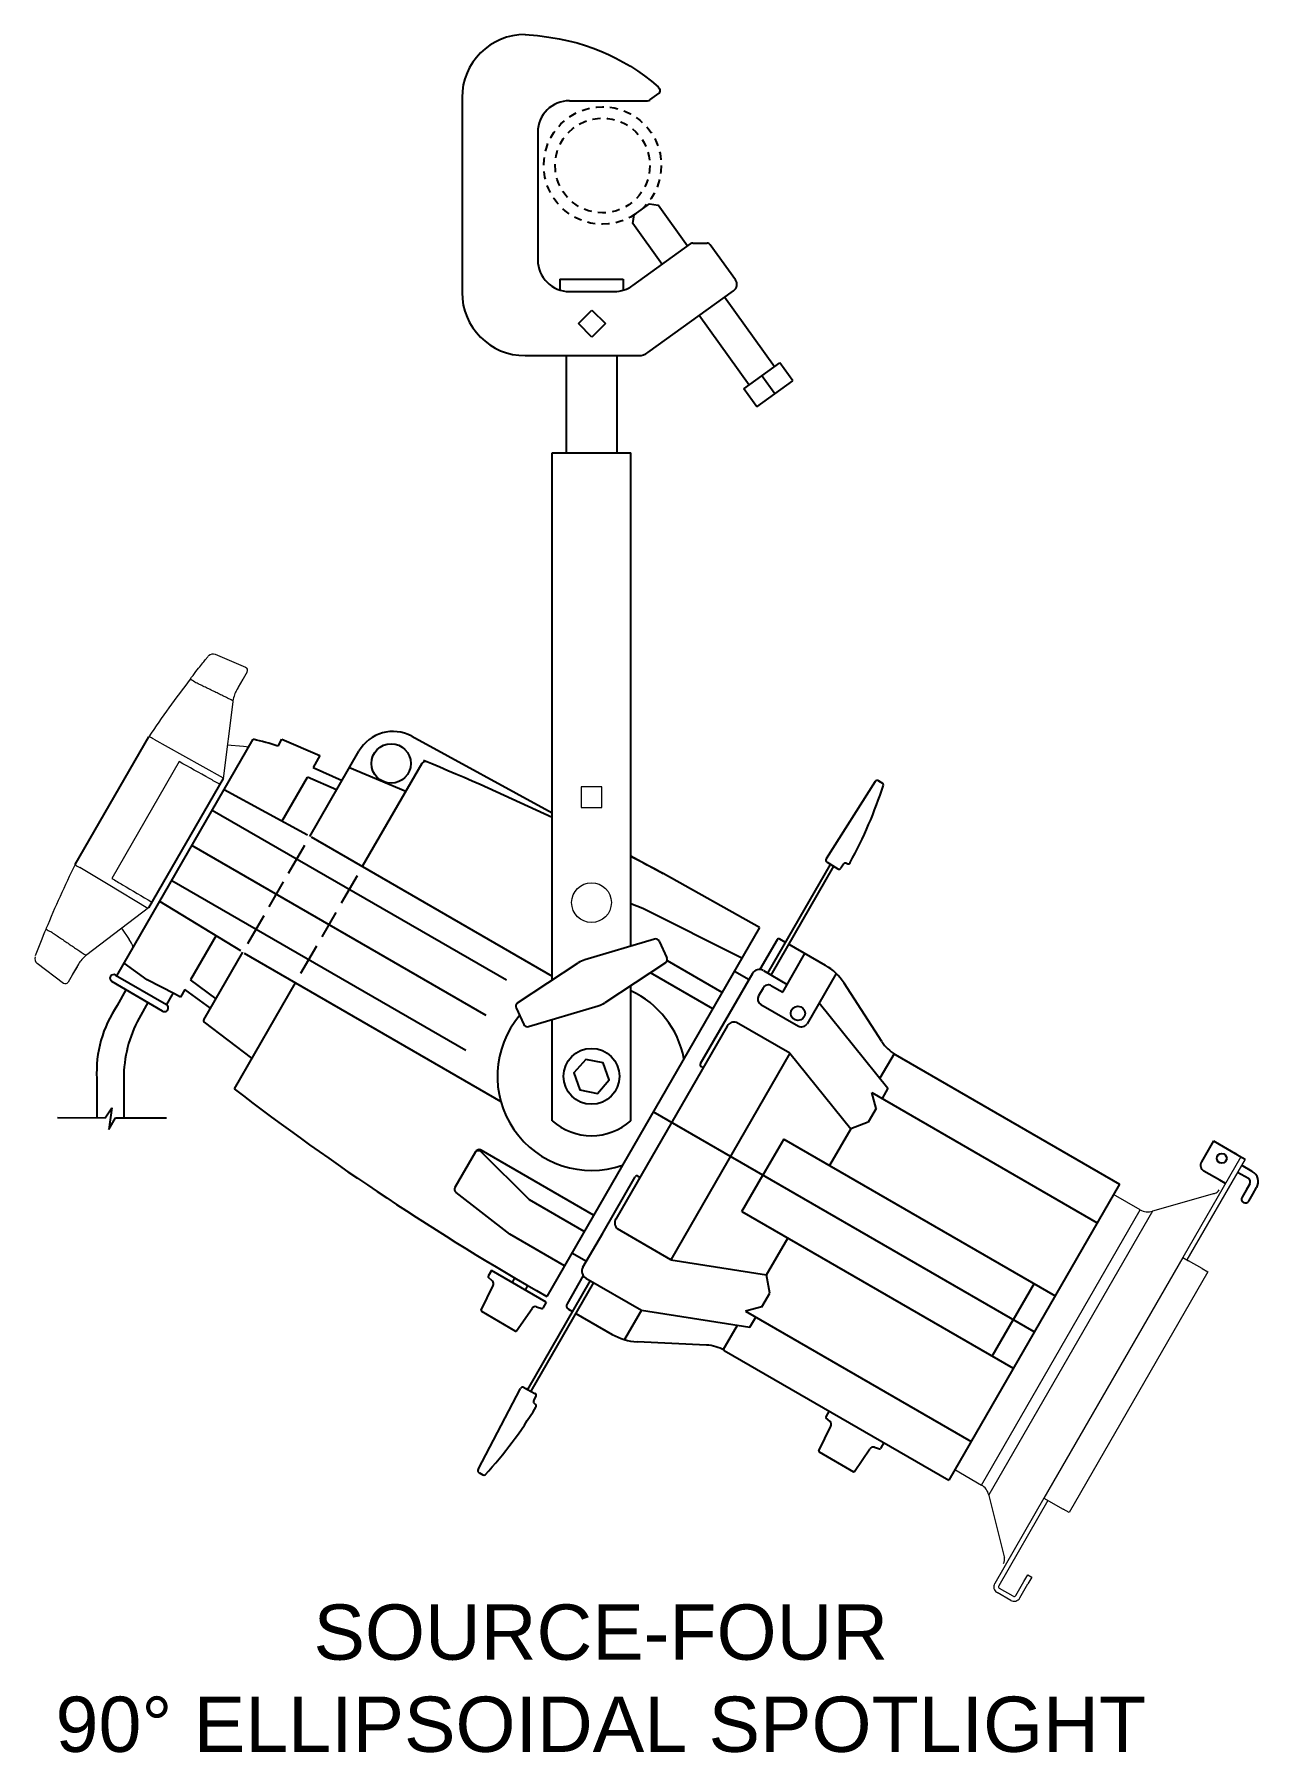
# Model space of a CAD drawing. Extents: x 4 to 195, y 4 to 106.
# Drawn here: x 48.33 to 67.72, y 79.14 to 106.34 of the extents above; entities that cross this region are included whole.
import ezdxf

# ---------------------------------------------------------------- set-up
doc = ezdxf.new("R2010")
doc.units = 0
doc.header["$LTSCALE"] = 0.5
doc.header["$MEASUREMENT"] = 0
doc.linetypes.add('HIDDEN', pattern=[0.375, 0.25, -0.125])
doc.linetypes.add('SLD-Solid', pattern=[0])
doc.layers.get('0').update_dxf_attribs({"linetype": 'CONTINUOUS'})
doc.layers.add('RISER', color=7, linetype='CONTINUOUS')
doc.styles.add('ARIAL', font='arial.ttf')

# ---------------------------------------------------------------- blocks, each defined once
blk = doc.blocks.new('S4-90')
at = {"layer": 'RISER', "linetype": 'Continuous'}
for p, q in [((0.747, 1.037), (0.896, 1.145)), ((0.879, 1.246), (0.904, 1.213)), ((-2.224, 1.075), (-2.224, -2.01)), ((-0.524, 1.025), (0.715, 1.025)), ((-1.024, 0.525), (-1.024, -1.495)), ((0.481, -0.92), (0.503, -0.78)), ((0.503, -0.78), (0.743, -0.607)), ((0.743, -0.607), (0.882, -0.63)), ((1.347, -1.275), (0.882, -0.63)), ((0.946, -1.565), (0.481, -0.92)), ((0.48, -1.9), (1.396, -1.24)), ((1.431, -1.229), (1.656, -1.229)), ((2.104, -1.808), (1.705, -1.254)), ((-0.674, -1.802), (0.326, -1.802)), ((-0.674, -1.802), (-0.674, -1.972)), ((0.326, -1.802), (0.326, -1.972)), ((-0.524, -1.995), (0.188, -1.995)), ((0.717, -2.962), (2.076, -1.983)), ((2.724, -3.185), (1.932, -2.087)), ((-0.38, -2.502), (-0.168, -2.29)), ((-0.168, -2.29), (0.045, -2.502)), ((2.323, -3.475), (1.531, -2.376)), ((-0.168, -2.715), (-0.38, -2.502)), ((0.045, -2.502), (-0.168, -2.715)), ((-1.224, -3.01), (0.571, -3.01)), ((-0.574, -3.01), (-0.574, -4.55)), ((0.226, -3.01), (0.226, -4.55)), ((2.239, -3.535), (2.807, -3.125)), ((3.012, -3.409), (2.807, -3.125)), ((2.444, -3.819), (2.239, -3.535)), ((2.444, -3.819), (3.012, -3.409)), ((2.728, -3.614), (2.523, -3.33)), ((-4.614, -10.629), (-0.799, -12.832)), ((-5.676, -12.467), (-1.61, -14.815))]:
    blk.add_line(p, q, dxfattribs=at)
at = {"layer": 'RISER'}
for p, q in [((-0.799, -12.895), (-0.799, -4.55)), ((-0.799, -4.55), (0.451, -4.55)), ((0.451, -12.357), (0.451, -4.55)), ((-8.351, -11.064), (-7.184, -9.043)), ((-7.691, -12.826), (-5.529, -9.083)), ((-5.138, -9.19), (-5.076, -9.083)), ((-5.076, -9.083), (-4.474, -9.339)), ((-3.018, -9.035), (-0.799, -10.247)), ((-4.636, -10.62), (-3.857, -9.272)), ((-4.474, -9.339), (-4.582, -9.527)), ((-2.861, -9.466), (-3.803, -11.097)), ((-6.009, -9.705), (-7.19, -11.751)), ((-5.077, -10.384), (-4.673, -9.684)), ((-4.211, -9.884), (-4.673, -9.684)), ((-4.582, -9.527), (-4.124, -9.734)), ((-4.005, -9.527), (-3.115, -9.905)), ((4.32, -9.751), (3.544, -10.975)), ((4.372, -9.739), (4.432, -9.777)), ((4.375, -9.741), (4.425, -9.773)), ((-4.67, -10.599), (-5.99, -9.881)), ((-1.522, -12.898), (-6.179, -10.209)), ((-1.844, -13.454), (-6.501, -10.765)), ((-4.971, -11.201), (-4.716, -10.759)), ((0.451, -10.93), (0.959, -11.207)), ((2.617, -12.785), (3.612, -11.063)), ((2.669, -12.815), (3.664, -11.093)), ((3.555, -11.027), (3.724, -11.134)), ((3.558, -11.029), (3.609, -11.061)), ((3.816, -11.059), (3.776, -11.122)), ((3.868, -11.048), (3.869, -11.048)), ((-2.165, -14.01), (-6.822, -11.322)), ((-5.278, -11.733), (-5.051, -11.34)), ((-3.886, -11.242), (-4.138, -11.678)), ((2.488, -12.063), (0.959, -11.207)), ((-5.729, -12.434), (-7.011, -11.65)), ((0.638, -11.762), (0.451, -11.685)), ((-5.614, -12.314), (-5.358, -11.872)), ((-4.222, -11.823), (-4.445, -12.21)), ((2.208, -12.548), (0.638, -11.762)), ((-6.119, -12.189), (-6.523, -12.889)), ((2.488, -12.063), (0.316, -15.826)), ((-6.312, -13.523), (-5.694, -12.453)), ((-4.529, -12.355), (-4.781, -12.791)), ((0.824, -12.246), (-0.282, -12.574)), ((0.899, -12.28), (1.021, -12.542)), ((2.764, -12.258), (2.493, -12.727)), ((2.898, -12.299), (2.806, -12.246)), ((2.853, -13.086), (3.206, -12.474)), ((2.951, -12.327), (3.528, -12.66)), ((-7.212, -12.889), (-7.575, -12.627)), ((-1.346, -13.256), (-0.383, -12.621)), ((0.998, -12.62), (0.036, -13.255)), ((1.746, -13.348), (0.759, -12.778)), ((1.895, -13.09), (1.029, -12.59)), ((2.09, -12.752), (2.321, -12.885)), ((2.547, -12.744), (2.925, -12.962)), ((-6.965, -13.384), (-7.77, -12.919)), ((-7.71, -12.815), (-6.905, -13.28)), ((-7.548, -13.047), (-7.684, -13.298)), ((-6.775, -13.113), (-7.212, -12.889)), ((-6.614, -13.046), (-6.681, -13.163)), ((-6.205, -13.339), (-6.614, -13.046)), ((-6.119, -13.189), (-6.523, -12.889)), ((-4.864, -12.936), (-5.834, -14.615)), ((0.451, -15.12), (0.451, -12.981)), ((2.376, -12.79), (2.063, -13.331)), ((2.542, -13.021), (2.472, -13.142)), ((2.678, -12.985), (2.853, -13.086)), ((3.699, -12.788), (3.239, -13.585)), ((4.421, -13.868), (3.826, -12.944)), ((-7.201, -13.247), (-7.338, -13.498)), ((-6.815, -13.124), (-6.905, -13.28)), ((-6.681, -13.163), (-6.775, -13.113)), ((-1.171, -13.63), (-0.066, -13.303)), ((2.508, -13.279), (3.102, -13.622)), ((3.43, -13.254), (4.52, -14.605)), ((-5.552, -14.128), (-6.304, -13.562)), ((-1.368, -13.335), (-1.246, -13.597)), ((-0.799, -15.12), (-0.799, -13.52)), ((2.063, -13.331), (1.549, -14.222)), ((2.969, -14.052), (2.124, -13.566)), ((1.976, -13.622), (0.212, -16.678)), ((2.969, -14.052), (1.08, -17.323)), ((2.969, -14.052), (3.934, -15.247)), ((4.618, -14.061), (4.394, -14.449)), ((4.634, -14.071), (8.189, -16.123)), ((1.56, -14.265), (1.594, -14.284)), ((-8.007, -14.453), (-8.007, -15.073)), ((-7.581, -14.453), (-7.581, -15.074)), ((4.265, -14.674), (7.835, -16.735)), ((4.334, -14.927), (4.265, -14.674)), ((4.52, -14.605), (4.427, -14.767)), ((-7.877, -15.073), (-7.772, -14.918)), ((-7.772, -14.918), (-7.817, -15.257)), ((4.334, -14.927), (4.208, -15.146)), ((-8.628, -15.072), (-7.877, -15.073)), ((-7.817, -15.257), (-7.713, -15.074)), ((-7.713, -15.074), (-6.906, -15.075)), ((6.836, -18.465), (0.803, -14.982)), ((4.208, -15.146), (3.934, -15.247)), ((2.87, -15.41), (2.538, -15.984)), ((2.87, -15.41), (7.168, -17.891)), ((3.934, -15.247), (3.597, -15.83)), ((-2.334, -16.175), (-2.007, -15.61)), ((-0.14, -16.616), (-1.922, -15.587)), ((-1.156, -16.374), (-1.919, -15.613)), ((0.316, -15.826), (-0.883, -17.901)), ((0.003, -16.899), (0.518, -16.008)), ((0.56, -15.997), (0.594, -16.016)), ((2.207, -16.558), (2.538, -15.984)), ((-1.468, -16.916), (-2.318, -16.256)), ((8.189, -16.123), (5.484, -20.808)), ((-0.29, -16.874), (-1.156, -16.374)), ((2.207, -16.558), (6.505, -19.039)), ((1.08, -17.323), (0.237, -16.834)), ((-0.602, -17.416), (-1.468, -16.916)), ((-0.309, -17.44), (0.003, -16.899)), ((2.598, -17.561), (2.934, -16.978)), ((-0.485, -17.212), (-0.254, -17.345)), ((1.08, -17.323), (2.598, -17.561)), ((-1.756, -17.489), (-1.81, -17.583)), ((-1.744, -17.658), (-1.808, -17.598)), ((-0.892, -17.994), (-1.756, -17.489)), ((-1.427, -17.682), (-1.386, -17.61)), ((-0.193, -17.652), (-1.187, -19.374)), ((-0.305, -17.572), (-0.562, -18.017)), ((-0.263, -17.611), (0.62, -18.121)), ((2.648, -17.848), (2.598, -17.561)), ((-1.922, -18.12), (-1.731, -17.731)), ((-1.22, -17.802), (-1.18, -17.731)), ((-0.141, -17.682), (-1.135, -19.404)), ((2.521, -18.068), (2.648, -17.848)), ((6.834, -17.699), (6.503, -18.273)), ((-1.917, -18.136), (-1.376, -18.452)), ((-1.36, -18.449), (-1.115, -18.091)), ((-1.045, -18.067), (-0.961, -18.093)), ((-0.892, -17.994), (-0.947, -18.088)), ((-0.539, -18.103), (-0.474, -18.14)), ((-0.422, -18.17), (0.155, -18.503)), ((0.62, -18.121), (0.351, -18.586)), ((0.62, -18.121), (2.335, -18.39)), ((2.521, -18.068), (2.267, -18.134)), ((2.267, -18.134), (5.837, -20.196)), ((1.913, -18.747), (2.137, -18.359)), ((2.335, -18.39), (2.429, -18.228)), ((6.171, -18.847), (6.503, -18.273)), ((1.647, -18.673), (0.55, -18.619)), ((1.929, -18.756), (5.484, -20.808)), ((-1.969, -20.644), (-1.297, -19.359)), ((-1.246, -19.343), (-1.069, -19.436)), ((-1.243, -19.345), (-1.19, -19.372)), ((-1.088, -19.553), (-1.053, -19.486)), ((-1.072, -19.603), (-1.071, -19.604)), ((3.591, -19.715), (3.537, -19.809)), ((3.603, -19.884), (3.539, -19.824)), ((3.428, -20.346), (3.617, -19.957)), ((3.433, -20.363), (3.975, -20.676)), ((3.992, -20.672), (4.235, -20.314)), ((4.305, -20.289), (4.388, -20.315)), ((4.457, -20.215), (4.403, -20.309)), ((-1.953, -20.694), (-1.89, -20.727)), ((-1.95, -20.696), (-1.897, -20.724))]:
    blk.add_line(p, q, dxfattribs=at)
at = {"layer": 'RISER', "linetype": 'Continuous', "lineweight": 15}
for p, q in [((-5.65, -7.945), (-6.128, -7.742)), ((-5.626, -8.016), (-5.791, -8.301)), ((-5.694, -8.132), (-5.767, -8.259)), ((-5.854, -8.488), (-6.009, -9.705)), ((-7.106, -9.082), (-6.649, -9.335)), ((-6.703, -9.437), (-7.769, -11.284)), ((-6.649, -9.335), (-6.007, -9.691)), ((-0.338, -9.834), (-0.338, -10.162)), ((-0.01, -9.834), (-0.338, -9.834)), ((-0.01, -10.162), (-0.01, -9.834)), ((-0.338, -10.162), (-0.01, -10.162)), ((-7.83, -11.382), (-8.278, -11.112)), ((-7.201, -11.759), (-7.83, -11.382)), ((-7.19, -11.751), (-8.166, -12.493)), ((-7.617, -12.075), (-7.494, -12.254)), ((-8.95, -12.629), (-8.535, -12.942)), ((-8.297, -12.641), (-8.462, -12.927)), ((-8.321, -12.684), (-8.395, -12.81)), ((-8.297, -12.641), (-8.39, -12.803))]:
    blk.add_line(p, q, dxfattribs=at)
at = {"layer": 'RISER', "linetype": 'SLD-Solid'}
for p, q in [((9.676, -15.44), (9.484, -15.773)), ((9.676, -15.44), (9.767, -15.492)), ((9.767, -15.492), (10.019, -15.638)), ((10.045, -15.653), (10.019, -15.638)), ((10.045, -15.653), (10.174, -15.728)), ((9.774, -16.062), (9.522, -15.917)), ((10.056, -15.933), (10.227, -16.032)), ((10.289, -15.924), (10.118, -15.825)), ((9.865, -16.115), (9.774, -16.062)), ((10.19, -16.221), (10.127, -16.33)), ((10.25, -16.118), (10.19, -16.221)), ((10.235, -16.392), (10.298, -16.284)), ((10.298, -16.284), (10.358, -16.18))]:
    blk.add_line(p, q, dxfattribs=at)
at = {"layer": 'RISER', "linetype": 'SLD-Solid', "lineweight": 15}
for p, q in [((10.11, -15.69), (9.19, -17.284)), ((10.174, -15.728), (9.254, -17.321)), ((8.515, -16.529), (8.094, -16.286)), ((9.692, -16.271), (8.709, -16.553)), ((9.68, -16.275), (9.692, -16.271)), ((8.709, -16.553), (6.116, -21.043)), ((7.257, -18.708), (8.515, -16.529)), ((9.19, -17.284), (6.99, -21.094)), ((9.19, -17.284), (9.28, -17.336)), ((9.497, -17.461), (9.28, -17.336)), ((9.588, -17.514), (7.388, -21.324)), ((9.497, -17.461), (9.588, -17.514)), ((5.999, -20.887), (7.257, -18.708)), ((5.578, -20.644), (5.999, -20.887)), ((6.116, -21.043), (6.119, -21.053)), ((6.119, -21.053), (6.361, -22.023)), ((6.99, -21.094), (6.21, -22.445)), ((7.054, -21.132), (6.274, -22.483)), ((6.99, -21.094), (7.297, -21.272)), ((7.388, -21.324), (7.297, -21.272)), ((6.361, -22.023), (6.364, -22.036)), ((6.502, -22.649), (6.285, -22.524)), ((6.543, -22.638), (6.671, -22.417)), ((6.608, -22.675), (6.735, -22.454)), ((6.671, -22.417), (6.733, -22.309)), ((6.733, -22.309), (6.798, -22.346)), ((6.798, -22.346), (6.735, -22.454)), ((6.465, -22.714), (6.248, -22.589))]:
    blk.add_line(p, q, dxfattribs=at)
at = {"layer": 'RISER', "linetype": 'Continuous'}
blk.add_lwpolyline([(-1.224, 2.075), (-1.027, 2.056), (-0.849, 2.033), (-0.687, 2.006), (-0.538, 1.975), (-0.4, 1.94), (-0.27, 1.901), (-0.146, 1.857), (-0.025, 1.809), (0.094, 1.757), (0.212, 1.699), (0.328, 1.637), (0.443, 1.57), (0.556, 1.498), (0.666, 1.42), (0.774, 1.336), (0.879, 1.246)], dxfattribs=at)
at = {"layer": 'RISER', "linetype": 'Continuous', "lineweight": 15, "flags": 128}
blk.add_lwpolyline([(-5.6, -9.206), (-5.685, -9.196), (-5.941, -9.174)], dxfattribs=at)
at = {"layer": 'RISER'}
blk.add_lwpolyline([(-0.266, -14.149), (-0.453, -14.364), (-0.36, -14.633), (-0.081, -14.688), (0.106, -14.472), (0.013, -14.203)], close=True, dxfattribs=at)
at = {"layer": 'RISER', "linetype": 'HIDDEN'}
for radius in [0.93, 0.75]:
    blk.add_circle((0, 0), radius, dxfattribs=at)
at = {"layer": 'RISER'}
for centre, radius in [((-3.348, -9.466), 0.312), ((3.094, -13.421), 0.114), ((-0.174, -14.418), 0.443)]:
    blk.add_circle(centre, radius, dxfattribs=at)
at = {"layer": 'RISER', "linetype": 'Continuous', "lineweight": 15}
blk.add_circle((-0.174, -11.668), 0.315, dxfattribs=at)
at = {"layer": 'RISER', "linetype": 'SLD-Solid'}
blk.add_circle((9.806, -15.717), 0.078, dxfattribs=at)
at = {"layer": 'RISER', "linetype": 'Continuous'}
for centre, radius, start, end in [((-1.224, 1.075), 1, 90, 180), ((0.864, 1.183), 0.05, 309.8056, 37.5798), ((-0.524, 0.525), 0.5, 90, 180), ((0.715, 1.075), 0.05, 270, 309.8056), ((1.431, -1.289), 0.06, 90, 125.7855), ((1.656, -1.289), 0.06, 35.7855, 90), ((-0.524, -1.495), 0.5, 180, 270), ((0.188, -1.495), 0.5, 270, 305.7855), ((2.003, -1.881), 0.125, 305.7855, 35.7855), ((-1.224, -2.01), 1, 180, 270), ((0.571, -2.76), 0.25, 270, 305.7855)]:
    blk.add_arc(centre, radius, start, end, dxfattribs=at)
at = {"layer": 'RISER', "linetype": 'Continuous', "lineweight": 15}
for centre, radius, start, end in [((-6.168, -7.832), 0.0979, 65.9875, 135.6795), ((7.247, -18.722), 17.377, 142.4573, 146.1499), ((-6.596, -8.327), 0.204, 47.0309, 71.6112), ((-5.67, -7.991), 0.05, 330, 67), ((-5.861, -8.487), 0.02, 60.8927, 91.8491), ((-5.358, -8.551), 0.5, 171.2102, 172.76), ((-7.229, -9.23), 0.192, 50.3251, 76.7068), ((7.247, -18.722), 17.377, 153.8501, 157.5427), ((-8.211, -10.932), 0.192, 223.2932, 249.6749), ((10.474, -20.008), 20.85, 157.6657, 158.9266), ((-8.676, -11.932), 0.204, 228.3888, 252.9691), ((-8.171, -12.488), 0.02, 208.1509, 239.1073), ((-8.169, -12.485), 0.0187, 210.359, 243.9028), ((-7.864, -12.891), 0.5, 127.24, 128.7898), ((-7.742, -12.458), 0.32, 14.5612, 39.4984), ((-8.89, -12.55), 0.0993, 164.876, 233.2844), ((-8.505, -12.902), 0.05, 233, 330)]:
    blk.add_arc(centre, radius, start, end, dxfattribs=at)
at = {"layer": 'RISER'}
for centre, radius, start, end in [((-3.316, -9.584), 0.625, 61.5292, 150), ((-6.561, -13.603), 4.636, 72.1319, 77.1468), ((-2.807, -9.497), 0.0625, 67.4511, 150), ((-19.343, -49.323), 43.185, 64.5693, 67.5239), ((4.352, -9.771), 0.0375, 57.619, 147.619), ((4.412, -9.809), 0.0375, 2.7784, 57.619), ((-2.199, -7.678), 6.98, 331.2592, 342.2457), ((-19.343, -49.323), 43.185, 61.9588, 62.7184), ((3.575, -10.995), 0.0375, 147.619, 237.619), ((3.744, -11.102), 0.0375, 237.619, 327.619), ((3.848, -11.079), 0.0375, 57.619, 147.619), ((3.889, -11.017), 0.0375, 237.619, 330.8842), ((0.842, -12.306), 0.0625, 24.9664, 106.5177), ((2.791, -12.273), 0.0312, 60, 150), ((-0.174, -12.938), 0.38, 106.5177, 123.4151), ((0.964, -12.568), 0.0625, 303.4151, 24.9664), ((2.484, -12.852), 0.125, 60, 150), ((3.091, -13.418), 0.875, 32.7864, 60), ((-7.74, -12.867), 0.06, 60, 240), ((2.628, -13.071), 0.1, 60, 150), ((-6.157, -14.348), 1.853, 145.5039, 183.27), ((-6.935, -13.332), 0.06, 240, 60), ((-6.789, -13.139), 0.03, 61.745, 150), ((-1.311, -13.308), 0.0625, 123.4151, 204.9664), ((-0.174, -12.938), 0.38, 286.5177, 303.4151), ((-0.174, -14.418), 1.49, 10.8249, 65.1993), ((2.558, -13.192), 0.1, 150, 240), ((-5.581, -14.453), 2, 151.478, 180), ((-6.286, -13.538), 0.03, 150, 233), ((-0.174, -14.418), 1.49, 139.7803, 289.1751), ((-1.189, -13.571), 0.0625, 204.9664, 286.5177), ((2.084, -13.685), 0.125, 71.537, 150), ((3.152, -13.535), 0.1, 240, 330), ((4.947, -13.529), 0.625, 212.7864, 240), ((1.576, -14.238), 0.0312, 150, 240), ((20.47, 19.635), 43.185, 232.4761, 240.3667), ((-0.174, -14.418), 0.94, 228.3258, 311.6742), ((-1.963, -15.657), 0.0625, 45.0684, 150), ((-1.953, -15.641), 0.0625, 60, 150), ((-1.953, -15.641), 0.0625, 60, 150), ((0.545, -16.024), 0.0312, 60, 150), ((-2.28, -16.206), 0.0625, 150, 232.1762), ((0.32, -16.74), 0.125, 150, 228.463), ((-1.799, -17.589), 0.0125, 149.6985, 226.9527), ((-1.787, -17.704), 0.0625, 333.7841, 46.9527), ((-0.201, -17.503), 0.125, 150, 240), ((-1.911, -18.125), 0.0125, 153.7841, 239.6985), ((-1.063, -18.126), 0.0625, 72.4442, 145.6128), ((-0.958, -18.081), 0.0125, 252.4442, 329.6985), ((-0.507, -18.049), 0.0625, 150, 240), ((-1.37, -18.442), 0.0125, 239.6985, 325.6128), ((0.592, -17.745), 0.875, 240, 267.2136), ((1.617, -19.297), 0.625, 60, 87.2136), ((-1.264, -19.376), 0.0375, 62.381, 152.381), ((-1.055, -19.57), 0.0375, 152.381, 242.381), ((-1.086, -19.469), 0.0375, 332.381, 62.381), ((-7.023, -16.034), 6.98, 317.7543, 328.7408), ((-1.088, -19.637), 0.0375, 329.1158, 62.381), ((3.548, -19.815), 0.0125, 150, 227.2543), ((3.561, -19.93), 0.0625, 334.0856, 47.2543), ((3.439, -20.352), 0.0125, 154.0856, 240), ((4.287, -20.349), 0.0625, 72.7457, 145.9144), ((4.392, -20.303), 0.0125, 252.7457, 330), ((-1.936, -20.661), 0.0375, 152.381, 242.381), ((-1.873, -20.694), 0.0375, 242.381, 297.2216), ((3.982, -20.665), 0.0125, 240, 325.9144)]:
    blk.add_arc(centre, radius, start, end, dxfattribs=at)
at = {"layer": 'RISER', "linetype": 'SLD-Solid'}
for centre, radius, start, end in [((9.575, -15.826), 0.105, 150, 240), ((10.196, -16.086), 0.0625, 330, 60), ((10.196, -16.086), 0.188, 330, 60), ((10.181, -16.361), 0.0625, 150, 330)]:
    blk.add_arc(centre, radius, start, end, dxfattribs=at)
at = {"layer": 'RISER', "linetype": 'SLD-Solid', "lineweight": 15}
for centre, radius, start, end in [((9.658, -16.151), 0.125, 285.9923, 330), ((8.64, -16.313), 0.25, 240, 285.9923), ((5.874, -21.104), 0.25, 14.0077, 60), ((6.243, -22.066), 0.125, 330, 14.0077), ((6.3, -22.498), 0.105, 150, 240), ((6.3, -22.498), 0.03, 150, 240), ((6.517, -22.623), 0.105, 240, 330), ((6.517, -22.623), 0.03, 240, 330)]:
    blk.add_arc(centre, radius, start, end, dxfattribs=at)
at = {"layer": 'RISER', "linetype": 'Continuous', "lineweight": 15}
for points, knots in [([(-6.531, -8.134), (-6.499, -8.091), (-6.433, -8.007), (-6.357, -7.91), (-6.297, -7.836), (-6.261, -7.791), (-6.244, -7.77), (-6.246, -7.773), (-6.247, -7.774)], [0, 0, 0, 0, 0.190295, 0.381179, 0.571452, 0.761873, 0.952913, 1, 1, 1, 1]), ([(-5.791, -8.301), (-5.804, -8.326), (-5.831, -8.376), (-5.845, -8.442), (-5.852, -8.475)], [0, 0, 0, 0, 0.497068, 1, 1, 1, 1]), ([(-5.767, -8.259), (-5.773, -8.27), (-5.782, -8.285), (-5.789, -8.298), (-5.791, -8.301)], [0, 0, 0, 0, 0.695284, 1, 1, 1, 1]), ([(-6.061, -9.795), (-6.115, -9.765), (-6.329, -9.645), (-6.543, -9.526), (-6.703, -9.437)], [0, 0, 0, 0, 0.25403, 1, 1, 1, 1]), ([(-7.769, -11.284), (-7.712, -11.318), (-7.502, -11.443), (-7.292, -11.569), (-7.138, -11.661)], [0, 0, 0, 0, 0.269854, 1, 1, 1, 1]), ([(-8.177, -12.502), (-8.202, -12.524), (-8.252, -12.569), (-8.282, -12.617), (-8.297, -12.641)], [0, 0, 0, 0, 0.496567, 1, 1, 1, 1]), ([(-8.297, -12.641), (-8.302, -12.65), (-8.31, -12.663), (-8.318, -12.678), (-8.321, -12.684)], [0, 0, 0, 0, 0.639502, 1, 1, 1, 1]), ([(-8.434, -12.878), (-8.436, -12.882), (-8.44, -12.89), (-8.442, -12.893), (-8.443, -12.895)], [0, 0, 0, 0, 0.468295, 1, 1, 1, 1])]:
    blk.add_open_spline(points, degree=3, knots=knots, dxfattribs=at)
for points in [[(-5.862, -8.467), (-6.456, -8.178)], [(-5.852, -8.47), (-5.852, -8.475)], [(-8.736, -12.127), (-8.189, -12.497)], [(-8.189, -12.497), (-8.185, -12.494)], [(-8.177, -12.502), (-8.181, -12.505)]]:
    blk.add_open_spline(points, degree=1, dxfattribs=at)
at = {"layer": 'RISER', "color": 1, "insert": (-0.027, -22.778), "char_height": 0.875, "width": 20.15864, "attachment_point": 2, "style": 'ARIAL'}
blk.add_mtext('SOURCE-FOUR\\P90%%D ELLIPSOIDAL SPOTLIGHT', dxfattribs=at)

msp = doc.modelspace()

# ---------------------------------------------------------------- block references
msp.add_blockref('S4-90', (57.325, 104.265))

doc.saveas('drawing.dxf')
